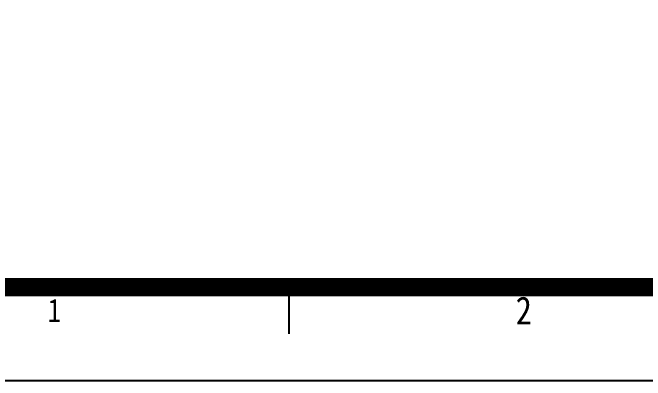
# Model space of a CAD drawing. Extents: x 65861 to 180383, y -19954 to 24543.
# Drawn here: x 120807 to 125893, y -19954 to -16998 of the extents above; entities that cross this region are included whole.
import ezdxf
from ezdxf.enums import TextEntityAlignment as Align

# ---------------------------------------------------------------- set-up
doc = ezdxf.new("R2010")
doc.units = 0
doc.header["$LTSCALE"] = 1000
doc.header["$MEASUREMENT"] = 0
doc.layers.add('tk', color=253, linetype='Continuous')
doc.styles.add('TKZ1', font='SIMHEI.TTF', dxfattribs={"width": 0.7})

# ---------------------------------------------------------------- blocks, each defined once
blk = doc.blocks.new('图框')
for p, q in [((-134671, -504211.2), (-134671, -503711.2)), ((-142208.5, -504711.2), (-58108.5, -504711.2))]:
    blk.add_line(p, q)
at = {"const_width": 200}
blk.add_lwpolyline([(-59108.5, -446311.2), (-139708.5, -446311.2), (-139708.5, -503711.2), (-59108.5, -503711.2)], close=True, dxfattribs=at)
at = {"style": 'TKZ1', "width": 0.85}
for s, height, p in [('1', 250, (-137189.7, -503961.2)), ('2', 300, (-132152.2, -503961.2))]:
    blk.add_text(s, height=height, dxfattribs=at).set_placement(p, align=Align.MIDDLE)

msp = doc.modelspace()

# ---------------------------------------------------------------- block references
at = {"layer": 'tk', "xscale": 0.7491082046180964, "yscale": 0.749108204501681, "zscale": 0.7491082045191118}
msp.add_blockref('图框', (223912.2, 358128.9), dxfattribs=at)

doc.saveas('drawing.dxf')
